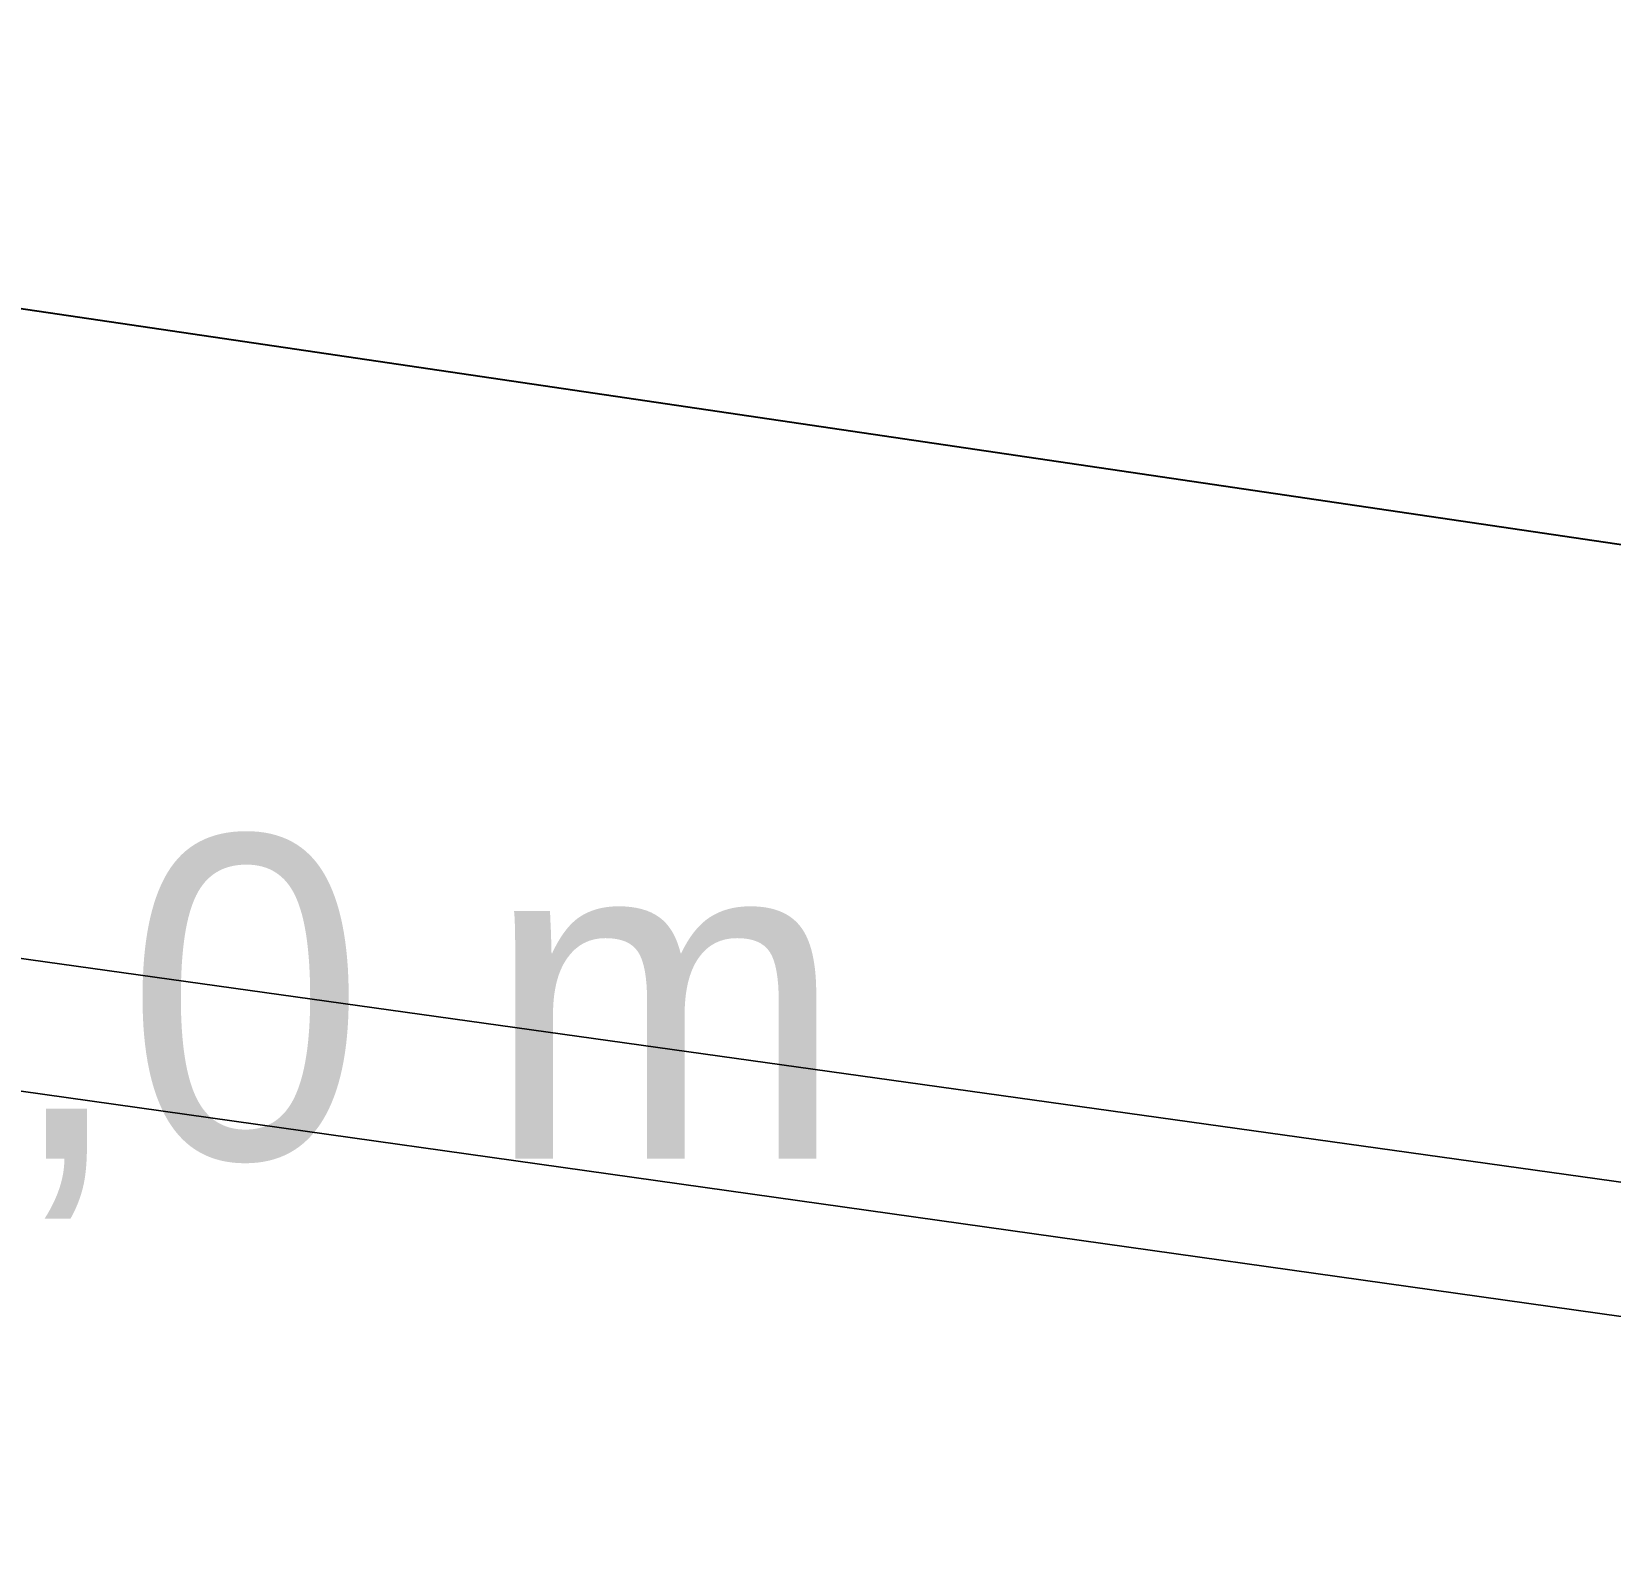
# Model space of a CAD drawing. Header units: metres. Extents: x 0 to 105485, y 0 to 425721.
# Drawn here: x 105043.966 to 105048.371, y 425226.13 to 425230.329 of the extents above; entities that cross this region are included whole.
import ezdxf
from ezdxf.enums import TextEntityAlignment as Align

# ---------------------------------------------------------------- set-up
doc = ezdxf.new("R2010")
doc.units = ezdxf.units.M
doc.header["$MEASUREMENT"] = 0
doc.layers.add('B-XX-MO-ONDERZOEK_SONDERING-T', color=90, linetype='Continuous', lineweight=18)
doc.layers.add('B-XX-VH-OPENVERHARDING-G', color=90, linetype='Continuous', lineweight=18)
doc.layers.add('GIS-WEGVAKKEN', color=2, linetype='Continuous')

msp = doc.modelspace()

# ---------------------------------------------------------------- linework, layer by layer
at = {"layer": 'B-XX-VH-OPENVERHARDING-G', "ltscale": 0.5}
for points in [[(105081.659, 425226.263), (105070.985, 425227.585), (105050.996, 425230.253), (105029.613, 425233.334), (105023.998, 425234.194), (104992.186, 425239.216), (104987.61, 425239.901), (104965.424, 425243.051), (104964.154, 425239.675), (104987.487, 425236.404), (104992.239, 425235.7), (105023.447, 425230.739), (105029.047, 425229.942), (105035.406, 425228.938), (105050.319, 425226.852), (105063.056, 425225.123), (105077.644, 425223.225)], [(105077.644, 425223.225), (105063.056, 425225.123), (105050.319, 425226.852), (105035.406, 425228.938), (105029.047, 425229.942), (105023.447, 425230.739), (104992.239, 425235.7), (104987.487, 425236.404), (104964.154, 425239.675), (104964.031, 425239.349), (104969.735, 425238.575), (104996.154, 425234.675), (105023.355, 425230.363), (105042.716, 425227.546), (105050.242, 425226.487), (105063.018, 425224.79), (105070.53, 425223.751), (105077.397, 425222.874)], [(105077.397, 425222.874), (105070.53, 425223.751), (105063.018, 425224.79), (105050.242, 425226.487), (105042.716, 425227.546), (105023.355, 425230.363), (104996.154, 425234.675)]]:
    msp.add_lwpolyline(points, dxfattribs=at)
at = {"layer": 'GIS-WEGVAKKEN'}
msp.add_lwpolyline([(104969.7579, 425240.812), (104979.4, 425239.63), (104998.71, 425236.82), (105017.78, 425233.72), (105027.33, 425231.96), (105032.13, 425231.21), (105036.94, 425230.59), (105051.3018, 425228.4705)], dxfattribs=at)

# ---------------------------------------------------------------- texts
at = {"layer": 'B-XX-MO-ONDERZOEK_SONDERING-T', "color": 10, "lineweight": 18}
msp.add_text('mv +3,22 · 20,0 m', height=0.9, dxfattribs=at).set_placement((105041.368, 425227.636), align=Align.MIDDLE_CENTER)

doc.saveas('drawing.dxf')
